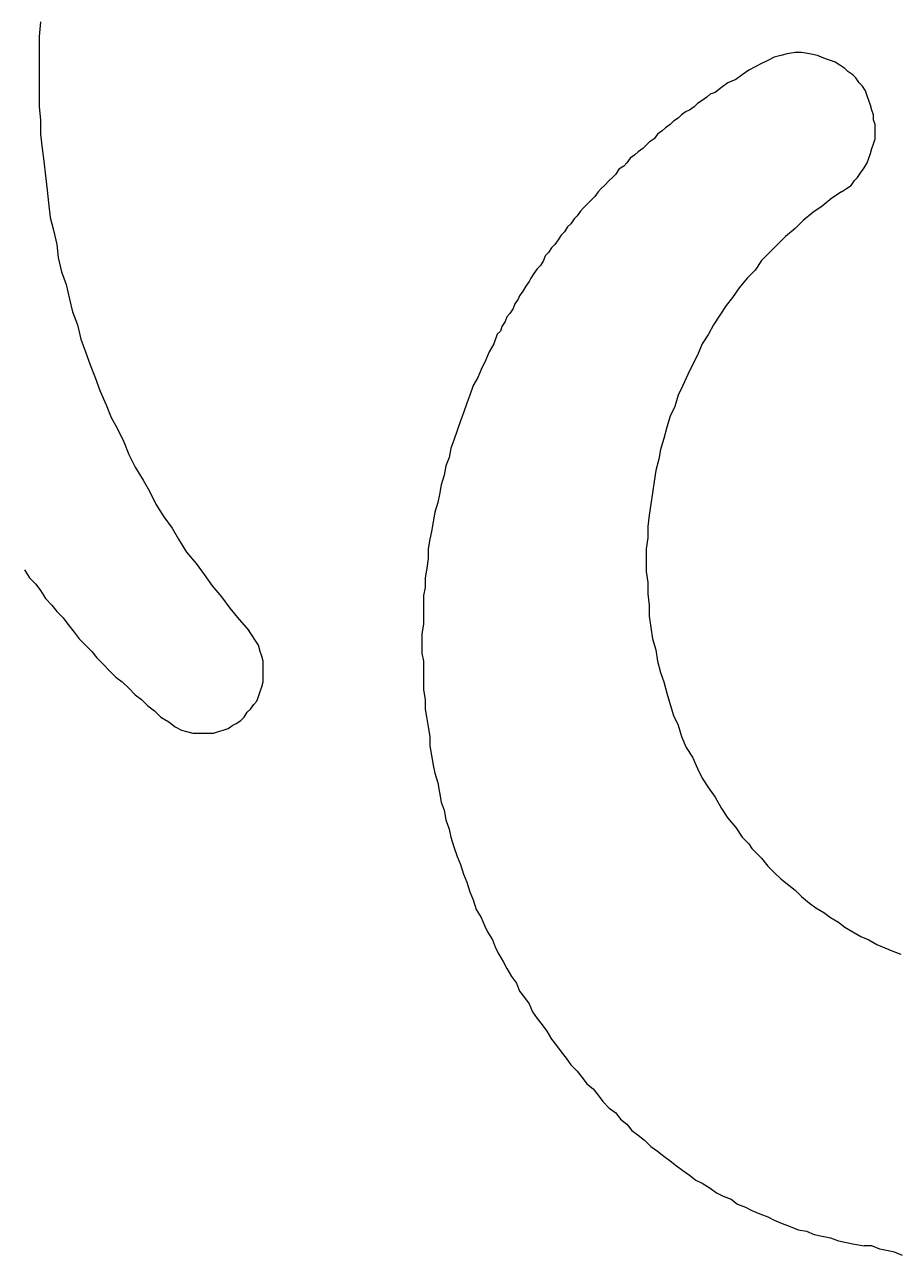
# Model space of a CAD drawing. Extents: x -1063 to 1100, y -467 to 441.
# Drawn here: x 38.8 to 129.6, y 86.2 to 214.2 of the extents above; entities that cross this region are included whole.
import ezdxf

# ---------------------------------------------------------------- set-up
doc = ezdxf.new("R2010")
doc.units = 0
doc.layers.add('P', color=250, linetype='CONTINUOUS')

msp = doc.modelspace()

# ---------------------------------------------------------------- linework, layer by layer
at = {"layer": 'P', "color": 0, "linetype": 'CONTINUOUS'}
for points in [[(40.5, 214.5), (40.33, 213), (40.33, 211.5), (40.33, 210.17), (40.33, 208.67), (40.33, 207.17), (40.33, 205.67), (40.5, 204.33), (40.5, 202.83), (40.67, 201.33), (40.83, 200), (41, 198.5), (41.17, 197), (41.33, 195.67), (41.5, 194.17), (41.83, 192.83), (42.17, 191.33), (42.33, 190), (42.67, 188.5), (43.17, 187.17), (43.5, 185.67), (43.83, 184.33), (44.33, 183), (44.67, 181.5), (45.17, 180.17), (45.67, 178.83), (46.17, 177.5), (46.67, 176.17), (47.33, 174.67), (47.83, 173.33), (48.5, 172.17), (49.17, 170.83), (49.67, 169.5), (50.33, 168.17), (51.17, 166.83), (51.83, 165.67), (52.5, 164.33), (53.33, 163), (54.17, 161.83), (54.83, 160.67), (55.67, 159.33), (56.67, 158.17), (57.5, 157), (58.33, 155.83), (59.33, 154.67), (60.17, 153.5), (61.17, 152.33), (62.17, 151.17)], [(123.83, 196.83), (124.33, 197.17), (124.83, 197.5), (125.17, 198), (125.5, 198.33), (125.83, 198.83), (126.17, 199.33), (126.5, 199.83), (126.67, 200.33), (126.83, 200.83), (127, 201.33), (127.17, 201.83), (127.33, 202.33), (127.33, 202.83), (127.33, 203.33), (127.33, 203.83), (127.17, 204.33), (127.17, 204.83), (127, 205.33), (126.83, 205.83), (126.67, 206.33), (126.5, 206.83), (126.33, 207.33), (126, 207.83), (125.67, 208.17), (125.33, 208.67), (125, 209), (124.5, 209.33), (124.17, 209.67), (123.67, 210), (123.17, 210.33), (122.67, 210.5), (122.17, 210.67), (121.33, 211), (120.5, 211.17), (119.67, 211.33), (119, 211.33), (118.17, 211.17), (117.5, 211), (116.83, 210.83), (116.17, 210.5), (115.5, 210.17), (114.83, 209.83), (114.17, 209.5), (113.5, 209), (112.83, 208.5), (112, 208.17), (111.33, 207.67), (110.67, 207.17), (110.17, 207), (109.83, 206.67), (109.33, 206.33), (108.83, 206), (108.5, 205.67), (108, 205.33), (107.67, 205.17), (107.17, 204.83), (106.83, 204.5), (106.33, 204.17), (106, 203.83), (105.5, 203.5), (105.17, 203.17), (104.67, 202.83), (104.33, 202.33), (103.83, 202), (103.5, 201.67), (103.17, 201.33), (102.67, 201), (102.33, 200.67), (101.83, 200.33), (101.5, 199.83), (101.17, 199.5), (100.67, 199.17), (100.33, 198.67), (100, 198.33), (99.67, 198), (99.17, 197.5), (98.83, 197.17), (98.5, 196.83), (98.17, 196.33), (97.83, 196), (97.5, 195.67), (97, 195.17), (96.67, 194.83), (96.33, 194.33), (96, 194), (95.67, 193.5), (95.33, 193.17), (95, 192.67), (94.67, 192.33), (94.33, 191.83), (94, 191.33), (93.67, 191), (93.33, 190.5), (93, 190.17), (92.83, 189.67), (92.5, 189.17), (92.17, 188.83), (91.83, 188.33), (91.5, 187.83), (91.33, 187.5), (91, 187), (90.67, 186.5), (90.33, 186), (90.17, 185.67), (89.83, 185.17), (89.67, 184.67), (89.33, 184.17), (89, 183.83), (88.83, 183.33), (88.5, 182.83), (88.33, 182.33), (88, 182), (87.67, 181), (87.17, 180.17), (86.83, 179.33), (86.33, 178.33), (86, 177.5), (85.5, 176.67), (85.17, 175.67), (84.83, 174.83), (84.5, 173.83), (84.17, 173), (83.83, 172), (83.5, 171), (83.17, 170.17), (83, 169.17), (82.67, 168.33), (82.5, 167.33), (82.17, 166.33), (82, 165.33), (81.83, 164.5), (81.5, 163.5), (81.33, 162.5), (81.17, 161.5), (81, 160.67), (80.83, 159.67), (80.83, 158.67), (80.67, 157.67), (80.5, 156.67), (80.5, 155.67), (80.33, 154.83), (80.33, 153.83), (80.33, 152.83), (80.33, 151.83), (80.17, 150.83), (80.17, 149.83), (80.17, 148.83), (80.33, 148), (80.33, 147), (80.33, 146), (80.33, 145), (80.5, 144), (80.5, 143), (80.67, 142), (80.83, 141.17), (81, 140.17), (81, 139.17), (81.17, 138.17), (81.33, 137.17), (81.5, 136.33), (81.83, 135.33), (82, 134.33), (82.17, 133.33), (82.5, 132.5), (82.67, 131.5), (83, 130.5), (83.17, 129.67), (83.5, 128.67), (83.83, 127.67), (84.17, 126.83), (84.5, 125.83), (84.83, 125), (85.17, 124), (85.5, 123.17), (85.83, 122.17), (86.33, 121.33), (86.67, 120.5), (87, 119.83), (87.5, 119), (87.83, 118.17), (88.17, 117.5), (88.67, 116.67), (89, 116), (89.5, 115.17), (90, 114.5), (90.33, 113.67), (90.83, 113), (91.33, 112.33), (91.67, 111.5), (92.17, 110.83), (92.67, 110.17), (93.17, 109.5), (93.67, 108.67), (94.17, 108), (94.67, 107.33), (95.17, 106.67), (95.67, 106), (96.33, 105.33), (96.83, 104.67), (97.33, 104), (98, 103.5), (98.5, 102.83), (99, 102.17), (99.67, 101.5), (100.33, 101), (100.83, 100.33), (101.5, 99.83), (102, 99.17), (102.67, 98.67), (103.33, 98.17), (104, 97.5), (104.67, 97), (105.33, 96.5), (106, 96), (106.67, 95.5), (107.33, 95), (108, 94.5), (108.67, 94), (109.33, 93.67), (110.17, 93.17), (110.83, 92.67), (111.5, 92.33), (112.33, 92), (113, 91.5), (113.83, 91.17), (114.5, 90.83), (115.33, 90.5), (116.17, 90.17), (116.83, 89.83), (117.67, 89.5), (118.5, 89.17), (119.33, 88.83), (120.17, 88.67), (121, 88.33), (121.83, 88.17), (122.67, 88), (123.5, 87.67), (124.33, 87.5), (125.17, 87.33), (126.17, 87.17)], [(123.83, 196.83), (122.83, 196.17), (121.83, 195.33), (120.83, 194.67), (119.83, 193.83), (119, 193), (118, 192.17), (117.17, 191.33), (116.33, 190.5), (115.5, 189.67), (114.83, 188.67), (114, 187.83), (113.17, 186.83), (112.5, 185.83), (111.83, 185), (111.17, 184), (110.5, 183), (110, 182), (109.33, 181), (108.83, 179.83), (108.33, 178.83), (107.83, 177.83), (107.33, 176.67), (106.83, 175.67), (106.5, 174.5), (106, 173.5), (105.67, 172.33), (105.33, 171.17), (105, 170), (104.83, 169), (104.5, 167.83), (104.33, 166.67), (104.17, 165.5), (104, 164.33), (103.83, 163.17), (103.67, 162), (103.67, 160.83), (103.5, 159.67), (103.5, 158.5), (103.5, 157.33), (103.67, 156.17), (103.67, 155), (103.83, 153.83), (103.83, 152.67), (104, 151.5), (104.17, 150.33), (104.5, 149.17), (104.67, 148), (105, 146.83), (105.33, 145.83), (105.67, 144.67), (106, 143.5), (106.33, 142.33), (106.83, 141.33), (107.17, 140.17), (107.67, 139), (108.33, 138), (108.83, 136.83), (109.33, 135.83), (110, 134.83), (110.67, 133.83), (111.33, 132.67), (112, 131.67), (112.83, 130.67), (113.5, 129.67)], [(38.83, 157.5), (39.33, 156.67), (40, 156), (40.5, 155.33), (41, 154.5), (41.67, 153.83), (42.17, 153.17), (42.83, 152.5), (43.33, 151.83), (44, 151), (44.5, 150.33), (45.17, 149.67), (45.83, 149), (46.33, 148.33), (47, 147.67), (47.67, 147), (48.33, 146.33), (49, 145.83), (49.67, 145.17), (50.33, 144.5), (51, 144), (51.67, 143.33), (52.33, 142.83), (53, 142.17), (53.83, 141.67), (54.5, 141.17), (55.17, 140.83), (55.67, 140.67), (56.33, 140.5), (56.83, 140.5), (57.33, 140.5), (58, 140.5), (58.5, 140.5), (59, 140.67), (59.5, 140.83), (60, 141), (60.5, 141.33), (60.83, 141.5), (61.33, 141.83), (61.67, 142.17), (62, 142.67), (62.33, 143), (62.67, 143.5), (63, 143.83), (63.17, 144.33), (63.33, 144.83), (63.5, 145.33), (63.67, 145.83), (63.67, 146.33), (63.67, 146.83), (63.67, 147.5), (63.67, 148), (63.5, 148.5), (63.33, 149), (63.17, 149.67), (62.83, 150.17), (62.5, 150.67), (62.17, 151.17)], [(113.5, 129.67), (113.83, 129.33), (114.17, 129), (114.5, 128.5), (114.83, 128.17), (115.17, 127.83), (115.5, 127.5), (116.17, 126.67), (116.83, 126), (117.5, 125.33), (118.33, 124.67), (119, 124.17), (119.67, 123.5), (120.5, 122.83), (121.17, 122.33), (122, 121.83), (122.67, 121.33), (123.5, 120.83), (124.17, 120.33), (125, 119.83), (125.83, 119.33), (126.67, 119), (127.5, 118.5), (128.33, 118.17), (129.17, 117.83), (130, 117.5)], [(130.17, 86.17), (129.33, 86.5), (128.5, 86.67), (127.83, 86.83), (127, 87.17), (126.17, 87.17)]]:
    msp.add_lwpolyline(points, dxfattribs=at)

doc.saveas('drawing.dxf')
